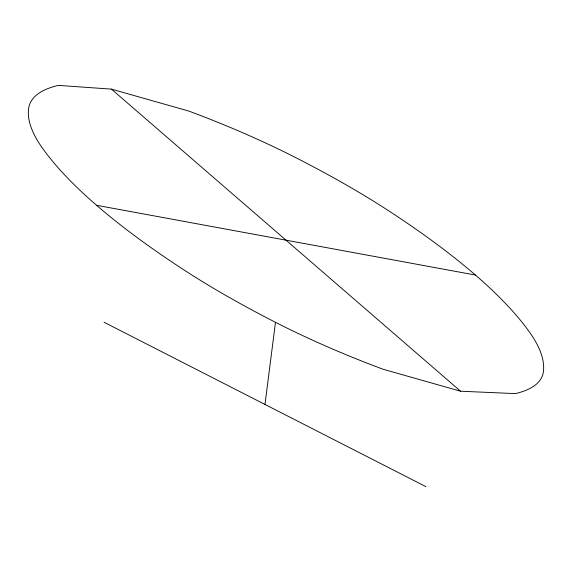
<?xml version="1.0" encoding="UTF-8"?>
<svg xmlns="http://www.w3.org/2000/svg" width="572" height="572" viewBox="0 0 572 572"><rect width="100%" height="100%" fill="white"/><g stroke="black" fill="none" stroke-linecap="round" stroke-linejoin="round"><path stroke-width="0.86" d="M264.972 404.447L275.49 322.308A449.563 113.32 19.8 0 1 182.189 268.797A679.171 171.2 19.8 0 1 41.992 147.497A449.563 113.32 19.8 0 1 28.6 108.701A304.797 76.827 19.8 0 1 58.294 85.385L111.426 89.125L188.932 111.111A287.051 72.358 19.8 0 1 296.51 158.036A449.563 113.32 19.8 0 1 389.811 211.547A679.171 171.2 19.8 0 1 530.008 332.847A449.563 113.32 19.8 0 1 543.4 371.643A287.051 72.358 19.8 0 1 515.429 393.607L460.574 391.219L383.068 369.233A287.051 72.358 19.8 0 1 275.49 322.308M96.554 205.291L475.446 275.053M104.097 322.279L425.847 486.615M111.426 89.125L460.574 391.219"/></g></svg>
